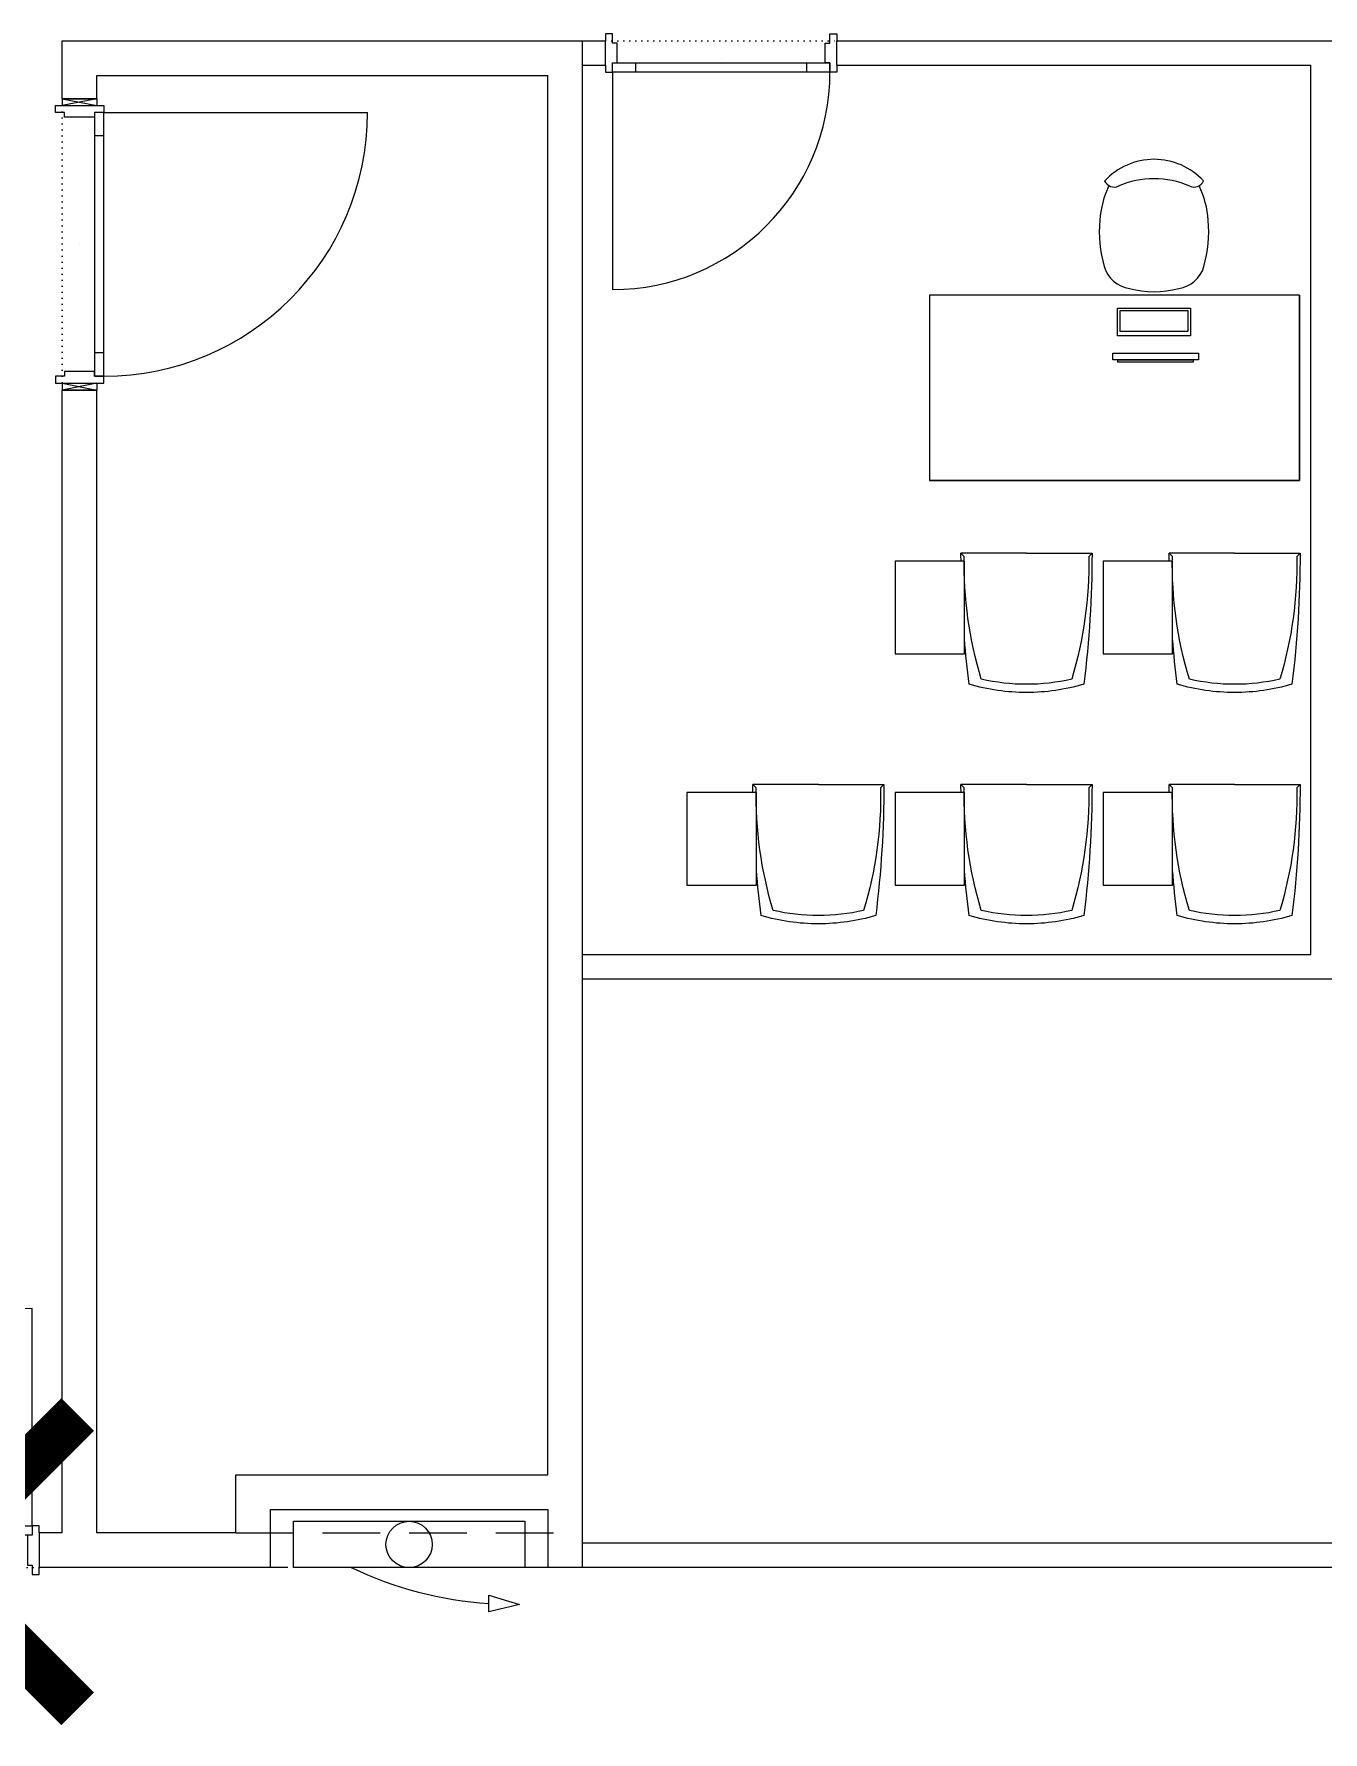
# Model space of a CAD drawing. Extents: x -5598 to 26293, y -3808 to 13850.
# Drawn here: x 453 to 1010, y 10769 to 11503 of the extents above; entities that cross this region are included whole.
import ezdxf

# ---------------------------------------------------------------- set-up
doc = ezdxf.new("R2010")
doc.units = 0
doc.header["$LTSCALE"] = 100
doc.header["$MEASUREMENT"] = 0
doc.linetypes.add('DOT', pattern=[0.25, 0, -0.25])
doc.linetypes.add('HIDDEN', pattern=[0.375, 0.25, -0.125])
for name, color, linetype in [('KA-PEN-3 @ 1', 5, 'Continuous'), ('KA-PEN-5 @ 1', 5, 'Continuous'), ('KOR KASA', 1, 'Continuous'), ('TEFRIS', 7, 'Continuous'), ('TEFRIS YANGIN', 7, 'Continuous'), ('YANGIN_OK', 7, 'Continuous')]:
    doc.layers.add(name, color=color, linetype=linetype)
doc.layers.add('Y-DUVAR ALCIPAN', color=94, linetype='Continuous', lineweight=20)
doc.layers.add('Y-DUVAR GAZBETON', color=161, linetype='Continuous', lineweight=20)
doc.styles.add('OLC-50', font='romans.shx', dxfattribs={"width": 0.5, "height": 0.15})

# ---------------------------------------------------------------- blocks, each defined once
blk = doc.blocks.new('X')
at = {"color": 24, "true_color": 0xa02828, "const_width": 20}
for points in [[(-63.64, 63.64), (63.64, -63.64)], [(-63.64, -63.64), (63.64, 63.64)]]:
    blk.add_lwpolyline(points, dxfattribs=at)
blk = doc.blocks.new('T5')
at = {"color": 0, "linetype": 'Continuous', "lineweight": 18}
for p, q in [((1937.28, 16806.98), (1908.95, 16806.98)), ((1908.95, 16806.98), (1910.38, 16805.55)), ((1937.28, 16806.98), (1965.61, 16806.98)), ((1965.61, 16806.98), (1964.19, 16805.55))]:
    blk.add_line(p, q, dxfattribs=at)
blk.add_lwpolyline([(1964.11, 16803.45), (1994.11, 16803.45), (1994.11, 16763.45), (1964.11, 16763.45), (1964.11, 16803.45)], dxfattribs=at)
for centre, radius, start, end in [((2365.59, 16806.95), 456.64, 179.99684, 187.13138), ((2083.32, 16802.45), 172.97, 178.97029, 196.7803), ((1791.24, 16802.45), 172.97, 343.2197, 1.02971), ((1508.97, 16806.95), 456.64, 359.56055, 0.00316), ((1508.97, 16806.95), 456.64, 352.86862, 355.35547), ((1937.3, 16835.3), 88.58, 253.72892, 269.9856), ((1937.3, 16836.72), 86.46, 256.90371, 269.98507), ((1937.26, 16836.72), 86.46, 270.01493, 283.09629), ((1937.26, 16835.3), 88.58, 270.0144, 286.27108)]:
    blk.add_arc(centre, radius, start, end, dxfattribs=at)
blk = doc.blocks.new('KOLTUK-BILGISAYAR')
at = {"color": 0}
blk.add_line((0.0312, 0.1353), (0.0312, -0.1912), dxfattribs=at)
blk.add_lwpolyline([(0.0312, -0.2136), (0.0312, 0.1572), (0.0595, 0.1572), (0.0595, -0.2136)], close=True, dxfattribs=at)
blk.add_lwpolyline([(0.0312, -0.1912), (0.021, -0.1912), (0.021, 0.1353), (0.0312, 0.1353)], dxfattribs=at)
at = {"color": 0, "elevation": -0.0094}
for points in [[(0.1354, -0.1797), (0.1354, 0.1367), (0.254, 0.1367), (0.254, -0.1797)], [(0.2446, -0.168), (0.1541, -0.168), (0.1541, 0.125), (0.2446, 0.125)]]:
    blk.add_lwpolyline(points, close=True, dxfattribs=at)
at = {"color": 0, "extrusion": (0.00027236, -4.60129e-05, 1)}
for centre, radius, start, end in [((0.4724, 0.0657, -0.0091), 0.1338, 106.48375, 171.75801), ((0.5834, -0.3098, -0.0091), 0.5252, 84.43869, 106.48375), ((0.6047, -0.2064, -0.0091), 0.4204, 64.71095, 85.96021), ((0.824, 0.151, -0.0093), 0.0458, 115.89593, 203.44341), ((0.6077, -0.0217, -0.0091), 0.2903, 312.62386, 47.45601), ((0.4257, -0.0215, -0.0091), 0.3883, 336.55764, 23.44181), ((0.4724, -0.1091, -0.0091), 0.1338, 188.24308, 253.51734), ((0.824, -0.194, -0.0093), 0.0458, 156.55768, 244.5136)]:
    blk.add_arc(centre, radius, start, end, dxfattribs=at)
at = {"color": 0}
blk.add_arc((0.7329, -0.0217, 0.0005), 0.4071, 164.82186, 195.17924, dxfattribs=at)
at = {"color": 0, "extrusion": (0.00027236, 4.60129e-05, 1)}
for centre, radius, start, end in [((0.6047, 0.1634, -0.0091), 0.4204, 274.03979, 295.28905), ((0.5834, 0.2668, -0.0091), 0.5252, 253.51625, 275.56131)]:
    blk.add_arc(centre, radius, start, end, dxfattribs=at)
blk = doc.blocks.new('MASA BSAYARLI')
at = {"color": 0}
for p, q in [((2000, 1523.8), (400, 1523.8)), ((400, 1523.8), (2000, 1523.8)), ((400, 1523.8), (400, 723.8)), ((400, 723.8), (400, 1523.8)), ((2000, 723.8), (2000, 1523.8)), ((400, 723.8), (2000, 723.8))]:
    blk.add_line(p, q, dxfattribs=at)
at = {"color": 0, "xscale": 1000, "yscale": 1000, "zscale": 1000, "rotation": 270}
blk.add_blockref('KOLTUK-BILGISAYAR', (1050, 1033.8), dxfattribs=at)
blk = doc.blocks.new('*U91')
at = {"layer": 'KOR KASA'}
for p, q in [((0, 126), (15, 126)), ((15, 126), (15, 123)), ((0, 3), (0, 0)), ((0, 3), (15, 3)), ((15, 3), (15, 0))]:
    blk.add_line(p, q, dxfattribs=at)
for points in [[(15, 126), (0, 123)], [(0, 126), (15, 123)], [(0, 126), (0, 123)], [(0, 123), (15, 123)], [(15, 3), (0, 0)], [(0, 3), (15, 0)], [(0, 0), (15, 0)]]:
    blk.add_lwpolyline(points, dxfattribs=at)
blk = doc.blocks.new('*U193')
at = {"color": 0, "linetype": 'DOT', "ltscale": 0.1}
blk.add_line((-100, 15), (0, 15), dxfattribs=at)
at = {"color": 0, "lineweight": -2}
for p, q in [((-50, 7.5), (-50, 7.5)), ((-87, -3), (-87, 1)), ((-13, -3), (-13, 1)), ((-97, -3), (-97, -97))]:
    blk.add_line(p, q, dxfattribs=at)
for points in [[(-100, 0), (-100, -3), (-97, -3), (-97, 1), (-95, 1), (-95, 14), (-97, 14), (-97, 18), (-100, 18), (-100, 15)], [(0, 0), (0, -3), (-3, -3), (-3, 1), (-5, 1), (-5, 14), (-3, 14), (-3, 18), (0, 18), (0, 15)]]:
    blk.add_lwpolyline(points, dxfattribs=at)
blk.add_lwpolyline([(-97, -3), (-97, 1), (-3, 1), (-3, -3)], close=True, dxfattribs=at)
blk.add_arc((-97, -3), 94, 270, 0, dxfattribs=at)
at = {"style": 'OLC-50', "width": 0.5, "flags": 1}
for tag, p in [('K-NO', (-172.76, -83.82)), ('K-KANRENK', (7.69, -88.79)), ('K-BLOK', (-173.43, -120.56)), ('K-KASRENK', (8.75, -126.74)), ('K-KAT', (-174.31, -156.03)), ('K-TAMACILMA', (7.23, -165.71)), ('K-MAHALKOD', (-173.25, -193.98)), ('K-FOTOSEL', (8.17, -201.71)), ('K-MAHALAD', (-174.78, -232.95)), ('K-HERMETIK', (10.08, -236.3)), ('K-ACILISYON', (-173.83, -268.95)), ('K-HIDROLIK', (7.79, -270.16)), ('K-YANGIN', (-171.93, -303.54)), ('K-KART', (9.62, -303.83)), ('K-KANATTIP', (-174.21, -337.41)), ('K-BAND', (8.17, -345.67)), ('K-KANATMALZ', (-172.39, -371.07)), ('K-MENFEZ', (10.08, -380.26)), ('K-KASAMALZ', (-171.37, -410.06)), ('K-PBAR', (7.79, -414.12)), ('K-KASATIP', (-172.05, -446.79)), ('K-ELEKTRIKLI', (9.62, -447.79)), ('K-DUVAR', (-172.05, -485.23)), ('K-TIP', (9.62, -486.44)), ('K-REZ1', (9.62, -524.33)), ('K-REZ2', (9.62, -560.76)), ('K-REZ3', (9.62, -600.74))]:
    blk.add_attdef(tag, p, '', height=30, dxfattribs=at)
blk = doc.blocks.new('*U251')
at = {"color": 0, "lineweight": -2}
for p, q in [((-117, 18), (-117, 132)), ((-107, 18), (-107, 14)), ((-13.1, 18), (-13.1, 14)), ((-60, 7.5), (-60, 7.5))]:
    blk.add_line(p, q, dxfattribs=at)
at = {"color": 0, "linetype": 'DOT', "ltscale": 0.1}
blk.add_line((-120, 0), (0, 0), dxfattribs=at)
at = {"color": 0, "lineweight": -2}
for points in [[(-120, 15), (-120, 18), (-117, 18), (-117, 14), (-115, 14), (-115, 1), (-117, 1), (-117, -3), (-120, -3), (-120, 0)], [(0, 15), (0, 18), (-3, 18), (-3, 14), (-5, 14), (-5, 1), (-3, 1), (-3, -3), (0, -3), (0, 0)]]:
    blk.add_lwpolyline(points, dxfattribs=at)
blk.add_lwpolyline([(-117, 18), (-117, 14), (-3, 14), (-3, 18)], close=True, dxfattribs=at)
blk.add_arc((-117, 18), 114, 0, 90, dxfattribs=at)
at = {"style": 'OLC-50', "width": 0.5, "flags": 1}
for tag, p in [('K-NO', (-182.76, -83.82)), ('K-KANRENK', (-2.31, -88.79)), ('K-BLOK', (-183.43, -120.56)), ('K-KASRENK', (-1.25, -126.74)), ('K-KAT', (-184.31, -156.03)), ('K-TAMACILMA', (-2.77, -165.71)), ('K-MAHALKOD', (-183.25, -193.98)), ('K-FOTOSEL', (-1.83, -201.71)), ('K-MAHALAD', (-184.78, -232.95)), ('K-HERMETIK', (0.08, -236.3)), ('K-ACILISYON', (-183.83, -268.95)), ('K-HIDROLIK', (-2.21, -270.16)), ('K-YANGIN', (-181.93, -303.54)), ('K-KART', (-0.38, -303.83)), ('K-KANATTIP', (-184.21, -337.41)), ('K-BAND', (-1.83, -345.67)), ('K-KANATMALZ', (-182.39, -371.07)), ('K-MENFEZ', (0.08, -380.26)), ('K-KASAMALZ', (-181.37, -410.06)), ('K-PBAR', (-2.21, -414.12)), ('K-KASATIP', (-182.05, -446.79)), ('K-ELEKTRIKLI', (-0.38, -447.79)), ('K-DUVAR', (-182.05, -485.23)), ('K-TIP', (-0.38, -486.44)), ('K-REZ1', (-0.38, -524.33)), ('K-REZ2', (-0.38, -560.76)), ('K-REZ3', (-0.38, -600.74))]:
    blk.add_attdef(tag, p, '', height=30, dxfattribs=at)
blk = doc.blocks.new('*U191')
at = {"color": 0, "linetype": 'DOT', "ltscale": 0.1}
blk.add_line((-100, 15), (0, 15), dxfattribs=at)
at = {"color": 0, "lineweight": -2}
for p, q in [((-50, 7.5), (-50, 7.5)), ((-97, 1.5), (-97, -92.5)), ((-87, 1.5), (-87, 5.5)), ((-13, 1.5), (-13, 5.5))]:
    blk.add_line(p, q, dxfattribs=at)
for points in [[(-100, 4.5), (-100, 1.5), (-97, 1.5), (-97, 5.5), (-95, 5.5), (-95, 14), (-97, 14), (-97, 18), (-100, 18), (-100, 15)], [(0, 4.5), (0, 1.5), (-3, 1.5), (-3, 5.5), (-5, 5.5), (-5, 14), (-3, 14), (-3, 18), (0, 18), (0, 15)]]:
    blk.add_lwpolyline(points, dxfattribs=at)
blk.add_lwpolyline([(-97, 1.5), (-97, 5.5), (-3, 5.5), (-3, 1.5)], close=True, dxfattribs=at)
blk.add_arc((-97, 1.5), 94, 270, 0, dxfattribs=at)
at = {"style": 'OLC-50', "width": 0.5, "flags": 1}
for tag, p in [('K-NO', (-172.76, -83.82)), ('K-KANRENK', (7.69, -88.79)), ('K-BLOK', (-173.43, -120.56)), ('K-KASRENK', (8.75, -126.74)), ('K-KAT', (-174.31, -156.03)), ('K-TAMACILMA', (7.23, -165.71)), ('K-MAHALKOD', (-173.25, -193.98)), ('K-FOTOSEL', (8.17, -201.71)), ('K-MAHALAD', (-174.78, -232.95)), ('K-HERMETIK', (10.08, -236.3)), ('K-ACILISYON', (-173.83, -268.95)), ('K-HIDROLIK', (7.79, -270.16)), ('K-YANGIN', (-171.93, -303.54)), ('K-KART', (9.62, -303.83)), ('K-KANATTIP', (-174.21, -337.41)), ('K-BAND', (8.17, -345.67)), ('K-KANATMALZ', (-172.39, -371.07)), ('K-MENFEZ', (10.08, -380.26)), ('K-KASAMALZ', (-171.37, -410.06)), ('K-PBAR', (7.79, -414.12)), ('K-KASATIP', (-172.05, -446.79)), ('K-ELEKTRIKLI', (9.62, -447.79)), ('K-DUVAR', (-172.05, -485.23)), ('K-TIP', (9.62, -486.44)), ('K-REZ1', (9.62, -524.33)), ('K-REZ2', (9.62, -560.76)), ('K-REZ3', (9.62, -600.74))]:
    blk.add_attdef(tag, p, '', height=30, dxfattribs=at)
blk = doc.blocks.new('*U598')
at = {"color": 0}
blk.add_lwpolyline([(-49.97, 20), (50.03, 20), (50.03, 0), (-49.97, 0)], close=True, dxfattribs=at)
blk.add_lwpolyline([(34.49, -19.13), (34.51, -11.92), (47.82, -16.02), (34.49, -19.13)], dxfattribs=at)
blk.add_circle((0.03, 10), 10, dxfattribs=at)
blk.add_arc((44.72, 145.24), 161.09, 244.3674, 266.36348, dxfattribs=at)
blk = doc.blocks.new('YANGIN DOLAPLARI-B1')
at = {"color": 0}
blk.add_blockref('*U598', (584.97, 10800), dxfattribs=at)

msp = doc.modelspace()

# ---------------------------------------------------------------- linework, layer by layer
at = {"layer": 'Y-DUVAR ALCIPAN'}
for p, q in [((690.00002, 11500), (700, 11500)), ((700, 11489.5), (700, 11500)), ((800, 11500), (1260, 11500)), ((800, 11489.5), (800, 11500)), ((690.00002, 11489.5), (700, 11489.5)), ((800, 11489.5), (1005, 11489.5)), ((1005, 11105), (1005, 11489.5)), ((690.00001, 11105), (1005, 11105)), ((690.00001, 11094.5), (1179.5, 11094.5)), ((1090, 10850.50004), (690, 10850.50004)), ((1090, 10840.00004), (690, 10840.00004))]:
    msp.add_line(p, q, dxfattribs=at)
at = {"layer": 'Y-DUVAR GAZBETON'}
for p, q in [((465.00002, 11500), (690.00002, 11500)), ((465.00002, 11475), (465.00002, 11500)), ((690.00001, 11105), (690.00002, 11500)), ((480.00002, 11485), (675.00002, 11485)), ((480.00002, 11475), (480.00002, 11485)), ((675, 10880), (675.00002, 11485)), ((479.99996, 11475), (464.99996, 11475)), ((479.99996, 11349), (464.99996, 11349)), ((465, 10855.00004), (465.00001, 11349)), ((480, 10855.00004), (480.00001, 11349)), ((690, 10840.00004), (690.00001, 11105)), ((455, 10855.00007), (455, 10840.00007)), ((465, 10855.00004), (455, 10855.00004)), ((539.99969, 10855.00004), (480, 10855.00004)), ((554.99969, 10840.00004), (455, 10840.00004)), ((690, 10840.00004), (675, 10840.00004))]:
    msp.add_line(p, q, dxfattribs=at)
at = {"layer": 'Y-DUVAR GAZBETON', "color": 16, "linetype": 'HIDDEN'}
for p, q in [((539.99969, 10855.00004), (690, 10855.00004)), ((675, 10840.00004), (554.99969, 10840.00004))]:
    msp.add_line(p, q, dxfattribs=at)
at = {"layer": 'Y-DUVAR GAZBETON'}
for points in [[(539.99969, 10855.00004), (539.99969, 10880), (675, 10880)], [(554.99969, 10840.00004), (554.99969, 10865), (675, 10865), (675, 10840.00004)]]:
    msp.add_lwpolyline(points, dxfattribs=at)

# ---------------------------------------------------------------- block references
at = {"layer": 'KA-PEN-3 @ 1'}
msp.add_blockref('*U191', (800, 11485), dxfattribs=at)
at = {"layer": 'KA-PEN-3 @ 1', "rotation": 180}
msp.add_blockref('*U193', (355, 10855.00007), dxfattribs=at)
at = {"layer": 'KA-PEN-5 @ 1', "rotation": 270}
msp.add_blockref('*U251', (465.00002, 11352), dxfattribs=at)
at = {"layer": 'KOR KASA'}
msp.add_blockref('*U91', (465.00002, 11349), dxfattribs=at)
at = {"layer": 'TEFRIS', "color": 11, "linetype": 'Continuous', "xscale": 0.1, "yscale": 0.1, "zscale": 0.1, "rotation": 180}
msp.add_blockref('MASA BSAYARLI', (1040.00001, 11462.38174), dxfattribs=at)
at = {"layer": 'TEFRIS', "color": 11, "linetype": 'Continuous', "xscale": -1}
for p in [(2819.27923, -5528.43768), (2909.27923, -5528.43768), (2729.27923, -5628.43768), (2819.27923, -5628.43768), (2909.27923, -5628.43768)]:
    msp.add_blockref('T5', p, dxfattribs=at)
at = {"layer": 'TEFRIS YANGIN', "color": 11}
msp.add_blockref('YANGIN DOLAPLARI-B1', (30, 40), dxfattribs=at)
at = {"layer": 'YANGIN_OK'}
msp.add_blockref('X', (408, 10842.50007), dxfattribs=at)

doc.saveas('drawing.dxf')
